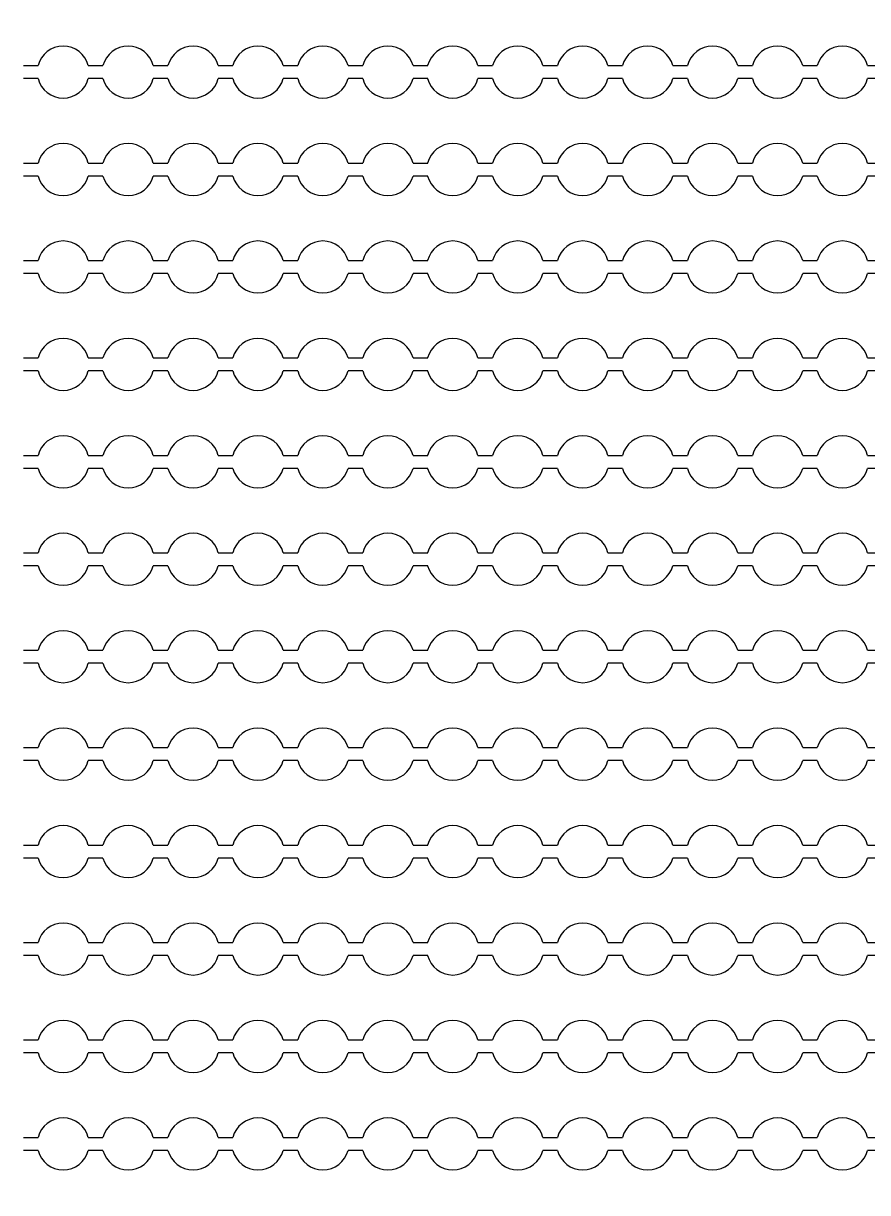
# Model space of a CAD drawing. Extents: x 4056 to 105656, y 4120 to 105720.
# Drawn here: x 33764 to 34414, y 33165 to 34065 of the extents above; entities that cross this region are included whole.
import ezdxf

# ---------------------------------------------------------------- set-up
doc = ezdxf.new("R2010")
doc.units = 13
doc.header["$MEASUREMENT"] = 0
doc.layers.add('Main Layer', color=7, linetype='Continuous', lineweight=0)

msp = doc.modelspace()

# ---------------------------------------------------------------- linework, layer by layer
for p, q in [((33763.87, 34032.98), (33775.14, 34032.98)), ((33813.87, 34032.98), (33825.14, 34032.98)), ((33863.87, 34032.98), (33875.14, 34032.98)), ((33913.87, 34032.98), (33925.14, 34032.98)), ((33963.87, 34032.98), (33975.14, 34032.98)), ((34013.87, 34032.98), (34025.14, 34032.98)), ((34063.87, 34032.98), (34075.14, 34032.98)), ((34113.87, 34032.98), (34125.14, 34032.98)), ((34163.87, 34032.98), (34175.14, 34032.98)), ((34213.87, 34032.98), (34225.14, 34032.98)), ((34263.87, 34032.98), (34275.14, 34032.98)), ((34313.87, 34032.98), (34325.14, 34032.98)), ((34363.87, 34032.98), (34375.14, 34032.98)), ((34413.87, 34032.98), (34425.14, 34032.98)), ((33775.14, 34022.98), (33763.87, 34022.98)), ((33825.14, 34022.98), (33813.87, 34022.98)), ((33875.14, 34022.98), (33863.87, 34022.98)), ((33925.14, 34022.98), (33913.87, 34022.98)), ((33975.14, 34022.98), (33963.87, 34022.98)), ((34025.14, 34022.98), (34013.87, 34022.98)), ((34075.14, 34022.98), (34063.87, 34022.98)), ((34125.14, 34022.98), (34113.87, 34022.98)), ((34175.14, 34022.98), (34163.87, 34022.98)), ((34225.14, 34022.98), (34213.87, 34022.98)), ((34275.14, 34022.98), (34263.87, 34022.98)), ((34325.14, 34022.98), (34313.87, 34022.98)), ((34375.14, 34022.98), (34363.87, 34022.98)), ((34425.14, 34022.98), (34413.87, 34022.98)), ((33763.87, 33957.98), (33775.14, 33957.98)), ((33813.87, 33957.98), (33825.14, 33957.98)), ((33863.87, 33957.98), (33875.14, 33957.98)), ((33913.87, 33957.98), (33925.14, 33957.98)), ((33963.87, 33957.98), (33975.14, 33957.98)), ((34013.87, 33957.98), (34025.14, 33957.98)), ((34063.87, 33957.98), (34075.14, 33957.98)), ((34113.87, 33957.98), (34125.14, 33957.98)), ((34163.87, 33957.98), (34175.14, 33957.98)), ((34213.87, 33957.98), (34225.14, 33957.98)), ((34263.87, 33957.98), (34275.14, 33957.98)), ((34313.87, 33957.98), (34325.14, 33957.98)), ((34363.87, 33957.98), (34375.14, 33957.98)), ((34413.87, 33957.98), (34425.14, 33957.98)), ((33775.14, 33947.98), (33763.87, 33947.98)), ((33825.14, 33947.98), (33813.87, 33947.98)), ((33875.14, 33947.98), (33863.87, 33947.98)), ((33925.14, 33947.98), (33913.87, 33947.98)), ((33975.14, 33947.98), (33963.87, 33947.98)), ((34025.14, 33947.98), (34013.87, 33947.98)), ((34075.14, 33947.98), (34063.87, 33947.98)), ((34125.14, 33947.98), (34113.87, 33947.98)), ((34175.14, 33947.98), (34163.87, 33947.98)), ((34225.14, 33947.98), (34213.87, 33947.98)), ((34275.14, 33947.98), (34263.87, 33947.98)), ((34325.14, 33947.98), (34313.87, 33947.98)), ((34375.14, 33947.98), (34363.87, 33947.98)), ((34425.14, 33947.98), (34413.87, 33947.98)), ((33763.87, 33882.98), (33775.14, 33882.98)), ((33813.87, 33882.98), (33825.14, 33882.98)), ((33863.87, 33882.98), (33875.14, 33882.98)), ((33913.87, 33882.98), (33925.14, 33882.98)), ((33963.87, 33882.98), (33975.14, 33882.98)), ((34013.87, 33882.98), (34025.14, 33882.98)), ((34063.87, 33882.98), (34075.14, 33882.98)), ((34113.87, 33882.98), (34125.14, 33882.98)), ((34163.87, 33882.98), (34175.14, 33882.98)), ((34213.87, 33882.98), (34225.14, 33882.98)), ((34263.87, 33882.98), (34275.14, 33882.98)), ((34313.87, 33882.98), (34325.14, 33882.98)), ((34363.87, 33882.98), (34375.14, 33882.98)), ((34413.87, 33882.98), (34425.14, 33882.98)), ((33775.14, 33872.98), (33763.87, 33872.98)), ((33825.14, 33872.98), (33813.87, 33872.98)), ((33875.14, 33872.98), (33863.87, 33872.98)), ((33925.14, 33872.98), (33913.87, 33872.98)), ((33975.14, 33872.98), (33963.87, 33872.98)), ((34025.14, 33872.98), (34013.87, 33872.98)), ((34075.14, 33872.98), (34063.87, 33872.98)), ((34125.14, 33872.98), (34113.87, 33872.98)), ((34175.14, 33872.98), (34163.87, 33872.98)), ((34225.14, 33872.98), (34213.87, 33872.98)), ((34275.14, 33872.98), (34263.87, 33872.98)), ((34325.14, 33872.98), (34313.87, 33872.98)), ((34375.14, 33872.98), (34363.87, 33872.98)), ((34425.14, 33872.98), (34413.87, 33872.98)), ((33763.87, 33807.98), (33775.14, 33807.98)), ((33813.87, 33807.98), (33825.14, 33807.98)), ((33863.87, 33807.98), (33875.14, 33807.98)), ((33913.87, 33807.98), (33925.14, 33807.98)), ((33963.87, 33807.98), (33975.14, 33807.98)), ((34013.87, 33807.98), (34025.14, 33807.98)), ((34063.87, 33807.98), (34075.14, 33807.98)), ((34113.87, 33807.98), (34125.14, 33807.98)), ((34163.87, 33807.98), (34175.14, 33807.98)), ((34213.87, 33807.98), (34225.14, 33807.98)), ((34263.87, 33807.98), (34275.14, 33807.98)), ((34313.87, 33807.98), (34325.14, 33807.98)), ((34363.87, 33807.98), (34375.14, 33807.98)), ((34413.87, 33807.98), (34425.14, 33807.98)), ((33775.14, 33797.98), (33763.87, 33797.98)), ((33825.14, 33797.98), (33813.87, 33797.98)), ((33875.14, 33797.98), (33863.87, 33797.98)), ((33925.14, 33797.98), (33913.87, 33797.98)), ((33975.14, 33797.98), (33963.87, 33797.98)), ((34025.14, 33797.98), (34013.87, 33797.98)), ((34075.14, 33797.98), (34063.87, 33797.98)), ((34125.14, 33797.98), (34113.87, 33797.98)), ((34175.14, 33797.98), (34163.87, 33797.98)), ((34225.14, 33797.98), (34213.87, 33797.98)), ((34275.14, 33797.98), (34263.87, 33797.98)), ((34325.14, 33797.98), (34313.87, 33797.98)), ((34375.14, 33797.98), (34363.87, 33797.98)), ((34425.14, 33797.98), (34413.87, 33797.98)), ((33763.87, 33732.98), (33775.14, 33732.98)), ((33813.87, 33732.98), (33825.14, 33732.98)), ((33863.87, 33732.98), (33875.14, 33732.98)), ((33913.87, 33732.98), (33925.14, 33732.98)), ((33963.87, 33732.98), (33975.14, 33732.98)), ((34013.87, 33732.98), (34025.14, 33732.98)), ((34063.87, 33732.98), (34075.14, 33732.98)), ((34113.87, 33732.98), (34125.14, 33732.98)), ((34163.87, 33732.98), (34175.14, 33732.98)), ((34213.87, 33732.98), (34225.14, 33732.98)), ((34263.87, 33732.98), (34275.14, 33732.98)), ((34313.87, 33732.98), (34325.14, 33732.98)), ((34363.87, 33732.98), (34375.14, 33732.98)), ((34413.87, 33732.98), (34425.14, 33732.98)), ((33775.14, 33722.98), (33763.87, 33722.98)), ((33825.14, 33722.98), (33813.87, 33722.98)), ((33875.14, 33722.98), (33863.87, 33722.98)), ((33925.14, 33722.98), (33913.87, 33722.98)), ((33975.14, 33722.98), (33963.87, 33722.98)), ((34025.14, 33722.98), (34013.87, 33722.98)), ((34075.14, 33722.98), (34063.87, 33722.98)), ((34125.14, 33722.98), (34113.87, 33722.98)), ((34175.14, 33722.98), (34163.87, 33722.98)), ((34225.14, 33722.98), (34213.87, 33722.98)), ((34275.14, 33722.98), (34263.87, 33722.98)), ((34325.14, 33722.98), (34313.87, 33722.98)), ((34375.14, 33722.98), (34363.87, 33722.98)), ((34425.14, 33722.98), (34413.87, 33722.98)), ((33763.87, 33657.98), (33775.14, 33657.98)), ((33813.87, 33657.98), (33825.14, 33657.98)), ((33863.87, 33657.98), (33875.14, 33657.98)), ((33913.87, 33657.98), (33925.14, 33657.98)), ((33963.87, 33657.98), (33975.14, 33657.98)), ((34013.87, 33657.98), (34025.14, 33657.98)), ((34063.87, 33657.98), (34075.14, 33657.98)), ((34113.87, 33657.98), (34125.14, 33657.98)), ((34163.87, 33657.98), (34175.14, 33657.98)), ((34213.87, 33657.98), (34225.14, 33657.98)), ((34263.87, 33657.98), (34275.14, 33657.98)), ((34313.87, 33657.98), (34325.14, 33657.98)), ((34363.87, 33657.98), (34375.14, 33657.98)), ((34413.87, 33657.98), (34425.14, 33657.98)), ((33775.14, 33647.98), (33763.87, 33647.98)), ((33825.14, 33647.98), (33813.87, 33647.98)), ((33875.14, 33647.98), (33863.87, 33647.98)), ((33925.14, 33647.98), (33913.87, 33647.98)), ((33975.14, 33647.98), (33963.87, 33647.98)), ((34025.14, 33647.98), (34013.87, 33647.98)), ((34075.14, 33647.98), (34063.87, 33647.98)), ((34125.14, 33647.98), (34113.87, 33647.98)), ((34175.14, 33647.98), (34163.87, 33647.98)), ((34225.14, 33647.98), (34213.87, 33647.98)), ((34275.14, 33647.98), (34263.87, 33647.98)), ((34325.14, 33647.98), (34313.87, 33647.98)), ((34375.14, 33647.98), (34363.87, 33647.98)), ((34425.14, 33647.98), (34413.87, 33647.98)), ((33763.87, 33582.98), (33775.14, 33582.98)), ((33813.87, 33582.98), (33825.14, 33582.98)), ((33863.87, 33582.98), (33875.14, 33582.98)), ((33913.87, 33582.98), (33925.14, 33582.98)), ((33963.87, 33582.98), (33975.14, 33582.98)), ((34013.87, 33582.98), (34025.14, 33582.98)), ((34063.87, 33582.98), (34075.14, 33582.98)), ((34113.87, 33582.98), (34125.14, 33582.98)), ((34163.87, 33582.98), (34175.14, 33582.98)), ((34213.87, 33582.98), (34225.14, 33582.98)), ((34263.87, 33582.98), (34275.14, 33582.98)), ((34313.87, 33582.98), (34325.14, 33582.98)), ((34363.87, 33582.98), (34375.14, 33582.98)), ((34413.87, 33582.98), (34425.14, 33582.98)), ((33775.14, 33572.98), (33763.87, 33572.98)), ((33825.14, 33572.98), (33813.87, 33572.98)), ((33875.14, 33572.98), (33863.87, 33572.98)), ((33925.14, 33572.98), (33913.87, 33572.98)), ((33975.14, 33572.98), (33963.87, 33572.98)), ((34025.14, 33572.98), (34013.87, 33572.98)), ((34075.14, 33572.98), (34063.87, 33572.98)), ((34125.14, 33572.98), (34113.87, 33572.98)), ((34175.14, 33572.98), (34163.87, 33572.98)), ((34225.14, 33572.98), (34213.87, 33572.98)), ((34275.14, 33572.98), (34263.87, 33572.98)), ((34325.14, 33572.98), (34313.87, 33572.98)), ((34375.14, 33572.98), (34363.87, 33572.98)), ((34425.14, 33572.98), (34413.87, 33572.98)), ((33763.87, 33507.98), (33775.14, 33507.98)), ((33813.87, 33507.98), (33825.14, 33507.98)), ((33863.87, 33507.98), (33875.14, 33507.98)), ((33913.87, 33507.98), (33925.14, 33507.98)), ((33963.87, 33507.98), (33975.14, 33507.98)), ((34013.87, 33507.98), (34025.14, 33507.98)), ((34063.87, 33507.98), (34075.14, 33507.98)), ((34113.87, 33507.98), (34125.14, 33507.98)), ((34163.87, 33507.98), (34175.14, 33507.98)), ((34213.87, 33507.98), (34225.14, 33507.98)), ((34263.87, 33507.98), (34275.14, 33507.98)), ((34313.87, 33507.98), (34325.14, 33507.98)), ((34363.87, 33507.98), (34375.14, 33507.98)), ((34413.87, 33507.98), (34425.14, 33507.98)), ((33775.14, 33497.98), (33763.87, 33497.98)), ((33825.14, 33497.98), (33813.87, 33497.98)), ((33875.14, 33497.98), (33863.87, 33497.98)), ((33925.14, 33497.98), (33913.87, 33497.98)), ((33975.14, 33497.98), (33963.87, 33497.98)), ((34025.14, 33497.98), (34013.87, 33497.98)), ((34075.14, 33497.98), (34063.87, 33497.98)), ((34125.14, 33497.98), (34113.87, 33497.98)), ((34175.14, 33497.98), (34163.87, 33497.98)), ((34225.14, 33497.98), (34213.87, 33497.98)), ((34275.14, 33497.98), (34263.87, 33497.98)), ((34325.14, 33497.98), (34313.87, 33497.98)), ((34375.14, 33497.98), (34363.87, 33497.98)), ((34425.14, 33497.98), (34413.87, 33497.98)), ((33763.87, 33432.98), (33775.14, 33432.98)), ((33813.87, 33432.98), (33825.14, 33432.98)), ((33863.87, 33432.98), (33875.14, 33432.98)), ((33913.87, 33432.98), (33925.14, 33432.98)), ((33963.87, 33432.98), (33975.14, 33432.98)), ((34013.87, 33432.98), (34025.14, 33432.98)), ((34063.87, 33432.98), (34075.14, 33432.98)), ((34113.87, 33432.98), (34125.14, 33432.98)), ((34163.87, 33432.98), (34175.14, 33432.98)), ((34213.87, 33432.98), (34225.14, 33432.98)), ((34263.87, 33432.98), (34275.14, 33432.98)), ((34313.87, 33432.98), (34325.14, 33432.98)), ((34363.87, 33432.98), (34375.14, 33432.98)), ((34413.87, 33432.98), (34425.14, 33432.98)), ((33775.14, 33422.98), (33763.87, 33422.98)), ((33825.14, 33422.98), (33813.87, 33422.98)), ((33875.14, 33422.98), (33863.87, 33422.98)), ((33925.14, 33422.98), (33913.87, 33422.98)), ((33975.14, 33422.98), (33963.87, 33422.98)), ((34025.14, 33422.98), (34013.87, 33422.98)), ((34075.14, 33422.98), (34063.87, 33422.98)), ((34125.14, 33422.98), (34113.87, 33422.98)), ((34175.14, 33422.98), (34163.87, 33422.98)), ((34225.14, 33422.98), (34213.87, 33422.98)), ((34275.14, 33422.98), (34263.87, 33422.98)), ((34325.14, 33422.98), (34313.87, 33422.98)), ((34375.14, 33422.98), (34363.87, 33422.98)), ((34425.14, 33422.98), (34413.87, 33422.98)), ((33763.87, 33357.98), (33775.14, 33357.98)), ((33813.87, 33357.98), (33825.14, 33357.98)), ((33863.87, 33357.98), (33875.14, 33357.98)), ((33913.87, 33357.98), (33925.14, 33357.98)), ((33963.87, 33357.98), (33975.14, 33357.98)), ((34013.87, 33357.98), (34025.14, 33357.98)), ((34063.87, 33357.98), (34075.14, 33357.98)), ((34113.87, 33357.98), (34125.14, 33357.98)), ((34163.87, 33357.98), (34175.14, 33357.98)), ((34213.87, 33357.98), (34225.14, 33357.98)), ((34263.87, 33357.98), (34275.14, 33357.98)), ((34313.87, 33357.98), (34325.14, 33357.98)), ((34363.87, 33357.98), (34375.14, 33357.98)), ((34413.87, 33357.98), (34425.14, 33357.98)), ((33775.14, 33347.98), (33763.87, 33347.98)), ((33825.14, 33347.98), (33813.87, 33347.98)), ((33875.14, 33347.98), (33863.87, 33347.98)), ((33925.14, 33347.98), (33913.87, 33347.98)), ((33975.14, 33347.98), (33963.87, 33347.98)), ((34025.14, 33347.98), (34013.87, 33347.98)), ((34075.14, 33347.98), (34063.87, 33347.98)), ((34125.14, 33347.98), (34113.87, 33347.98)), ((34175.14, 33347.98), (34163.87, 33347.98)), ((34225.14, 33347.98), (34213.87, 33347.98)), ((34275.14, 33347.98), (34263.87, 33347.98)), ((34325.14, 33347.98), (34313.87, 33347.98)), ((34375.14, 33347.98), (34363.87, 33347.98)), ((34425.14, 33347.98), (34413.87, 33347.98)), ((33763.87, 33282.98), (33775.14, 33282.98)), ((33813.87, 33282.98), (33825.14, 33282.98)), ((33863.87, 33282.98), (33875.14, 33282.98)), ((33913.87, 33282.98), (33925.14, 33282.98)), ((33963.87, 33282.98), (33975.14, 33282.98)), ((34013.87, 33282.98), (34025.14, 33282.98)), ((34063.87, 33282.98), (34075.14, 33282.98)), ((34113.87, 33282.98), (34125.14, 33282.98)), ((34163.87, 33282.98), (34175.14, 33282.98)), ((34213.87, 33282.98), (34225.14, 33282.98)), ((34263.87, 33282.98), (34275.14, 33282.98)), ((34313.87, 33282.98), (34325.14, 33282.98)), ((34363.87, 33282.98), (34375.14, 33282.98)), ((34413.87, 33282.98), (34425.14, 33282.98)), ((33775.14, 33272.98), (33763.87, 33272.98)), ((33825.14, 33272.98), (33813.87, 33272.98)), ((33875.14, 33272.98), (33863.87, 33272.98)), ((33925.14, 33272.98), (33913.87, 33272.98)), ((33975.14, 33272.98), (33963.87, 33272.98)), ((34025.14, 33272.98), (34013.87, 33272.98)), ((34075.14, 33272.98), (34063.87, 33272.98)), ((34125.14, 33272.98), (34113.87, 33272.98)), ((34175.14, 33272.98), (34163.87, 33272.98)), ((34225.14, 33272.98), (34213.87, 33272.98)), ((34275.14, 33272.98), (34263.87, 33272.98)), ((34325.14, 33272.98), (34313.87, 33272.98)), ((34375.14, 33272.98), (34363.87, 33272.98)), ((34425.14, 33272.98), (34413.87, 33272.98)), ((33763.87, 33207.98), (33775.14, 33207.98)), ((33813.87, 33207.98), (33825.14, 33207.98)), ((33863.87, 33207.98), (33875.14, 33207.98)), ((33913.87, 33207.98), (33925.14, 33207.98)), ((33963.87, 33207.98), (33975.14, 33207.98)), ((34013.87, 33207.98), (34025.14, 33207.98)), ((34063.87, 33207.98), (34075.14, 33207.98)), ((34113.87, 33207.98), (34125.14, 33207.98)), ((34163.87, 33207.98), (34175.14, 33207.98)), ((34213.87, 33207.98), (34225.14, 33207.98)), ((34263.87, 33207.98), (34275.14, 33207.98)), ((34313.87, 33207.98), (34325.14, 33207.98)), ((34363.87, 33207.98), (34375.14, 33207.98)), ((34413.87, 33207.98), (34425.14, 33207.98)), ((33775.14, 33197.98), (33763.87, 33197.98)), ((33825.14, 33197.98), (33813.87, 33197.98)), ((33875.14, 33197.98), (33863.87, 33197.98)), ((33925.14, 33197.98), (33913.87, 33197.98)), ((33975.14, 33197.98), (33963.87, 33197.98)), ((34025.14, 33197.98), (34013.87, 33197.98)), ((34075.14, 33197.98), (34063.87, 33197.98)), ((34125.14, 33197.98), (34113.87, 33197.98)), ((34175.14, 33197.98), (34163.87, 33197.98)), ((34225.14, 33197.98), (34213.87, 33197.98)), ((34275.14, 33197.98), (34263.87, 33197.98)), ((34325.14, 33197.98), (34313.87, 33197.98)), ((34375.14, 33197.98), (34363.87, 33197.98)), ((34425.14, 33197.98), (34413.87, 33197.98))]:
    msp.add_line(p, q)
for centre, start, end in [((33794.5, 34027.98), 14.47751, 165.52249), ((33844.5, 34027.98), 14.47751, 165.52249), ((33894.5, 34027.98), 14.47751, 165.52249), ((33944.5, 34027.98), 14.47751, 165.52249), ((33994.5, 34027.98), 14.47751, 165.52249), ((34044.5, 34027.98), 14.47751, 165.52249), ((34094.5, 34027.98), 14.47751, 165.52249), ((34144.5, 34027.98), 14.47751, 165.52249), ((34194.5, 34027.98), 14.47751, 165.52249), ((34244.5, 34027.98), 14.47751, 165.52249), ((34294.5, 34027.98), 14.47751, 165.52249), ((34344.5, 34027.98), 14.47751, 165.52249), ((34394.5, 34027.98), 14.47751, 165.52249), ((33794.5, 34027.98), 194.47751, 345.52249), ((33844.5, 34027.98), 194.47751, 345.52249), ((33894.5, 34027.98), 194.47751, 345.52249), ((33944.5, 34027.98), 194.47751, 345.52249), ((33994.5, 34027.98), 194.47751, 345.52249), ((34044.5, 34027.98), 194.47751, 345.52249), ((34094.5, 34027.98), 194.47751, 345.52249), ((34144.5, 34027.98), 194.47751, 345.52249), ((34194.5, 34027.98), 194.47751, 345.52249), ((34244.5, 34027.98), 194.47751, 345.52249), ((34294.5, 34027.98), 194.47751, 345.52249), ((34344.5, 34027.98), 194.47751, 345.52249), ((34394.5, 34027.98), 194.47751, 345.52249), ((33794.5, 33952.98), 14.47751, 165.52249), ((33844.5, 33952.98), 14.47751, 165.52249), ((33894.5, 33952.98), 14.47751, 165.52249), ((33944.5, 33952.98), 14.47751, 165.52249), ((33994.5, 33952.98), 14.47751, 165.52249), ((34044.5, 33952.98), 14.47751, 165.52249), ((34094.5, 33952.98), 14.47751, 165.52249), ((34144.5, 33952.98), 14.47751, 165.52249), ((34194.5, 33952.98), 14.47751, 165.52249), ((34244.5, 33952.98), 14.47751, 165.52249), ((34294.5, 33952.98), 14.47751, 165.52249), ((34344.5, 33952.98), 14.47751, 165.52249), ((34394.5, 33952.98), 14.47751, 165.52249), ((33794.5, 33952.98), 194.47751, 345.52249), ((33844.5, 33952.98), 194.47751, 345.52249), ((33894.5, 33952.98), 194.47751, 345.52249), ((33944.5, 33952.98), 194.47751, 345.52249), ((33994.5, 33952.98), 194.47751, 345.52249), ((34044.5, 33952.98), 194.47751, 345.52249), ((34094.5, 33952.98), 194.47751, 345.52249), ((34144.5, 33952.98), 194.47751, 345.52249), ((34194.5, 33952.98), 194.47751, 345.52249), ((34244.5, 33952.98), 194.47751, 345.52249), ((34294.5, 33952.98), 194.47751, 345.52249), ((34344.5, 33952.98), 194.47751, 345.52249), ((34394.5, 33952.98), 194.47751, 345.52249), ((33794.5, 33877.98), 14.47751, 165.52249), ((33844.5, 33877.98), 14.47751, 165.52249), ((33894.5, 33877.98), 14.47751, 165.52249), ((33944.5, 33877.98), 14.47751, 165.52249), ((33994.5, 33877.98), 14.47751, 165.52249), ((34044.5, 33877.98), 14.47751, 165.52249), ((34094.5, 33877.98), 14.47751, 165.52249), ((34144.5, 33877.98), 14.47751, 165.52249), ((34194.5, 33877.98), 14.47751, 165.52249), ((34244.5, 33877.98), 14.47751, 165.52249), ((34294.5, 33877.98), 14.47751, 165.52249), ((34344.5, 33877.98), 14.47751, 165.52249), ((34394.5, 33877.98), 14.47751, 165.52249), ((33794.5, 33877.98), 194.47751, 345.52249), ((33844.5, 33877.98), 194.47751, 345.52249), ((33894.5, 33877.98), 194.47751, 345.52249), ((33944.5, 33877.98), 194.47751, 345.52249), ((33994.5, 33877.98), 194.47751, 345.52249), ((34044.5, 33877.98), 194.47751, 345.52249), ((34094.5, 33877.98), 194.47751, 345.52249), ((34144.5, 33877.98), 194.47751, 345.52249), ((34194.5, 33877.98), 194.47751, 345.52249), ((34244.5, 33877.98), 194.47751, 345.52249), ((34294.5, 33877.98), 194.47751, 345.52249), ((34344.5, 33877.98), 194.47751, 345.52249), ((34394.5, 33877.98), 194.47751, 345.52249), ((33794.5, 33802.98), 14.47751, 165.52249), ((33844.5, 33802.98), 14.47751, 165.52249), ((33894.5, 33802.98), 14.47751, 165.52249), ((33944.5, 33802.98), 14.47751, 165.52249), ((33994.5, 33802.98), 14.47751, 165.52249), ((34044.5, 33802.98), 14.47751, 165.52249), ((34094.5, 33802.98), 14.47751, 165.52249), ((34144.5, 33802.98), 14.47751, 165.52249), ((34194.5, 33802.98), 14.47751, 165.52249), ((34244.5, 33802.98), 14.47751, 165.52249), ((34294.5, 33802.98), 14.47751, 165.52249), ((34344.5, 33802.98), 14.47751, 165.52249), ((34394.5, 33802.98), 14.47751, 165.52249), ((33794.5, 33802.98), 194.47751, 345.52249), ((33844.5, 33802.98), 194.47751, 345.52249), ((33894.5, 33802.98), 194.47751, 345.52249), ((33944.5, 33802.98), 194.47751, 345.52249), ((33994.5, 33802.98), 194.47751, 345.52249), ((34044.5, 33802.98), 194.47751, 345.52249), ((34094.5, 33802.98), 194.47751, 345.52249), ((34144.5, 33802.98), 194.47751, 345.52249), ((34194.5, 33802.98), 194.47751, 345.52249), ((34244.5, 33802.98), 194.47751, 345.52249), ((34294.5, 33802.98), 194.47751, 345.52249), ((34344.5, 33802.98), 194.47751, 345.52249), ((34394.5, 33802.98), 194.47751, 345.52249), ((33794.5, 33727.98), 14.47751, 165.52249), ((33844.5, 33727.98), 14.47751, 165.52249), ((33894.5, 33727.98), 14.47751, 165.52249), ((33944.5, 33727.98), 14.47751, 165.52249), ((33994.5, 33727.98), 14.47751, 165.52249), ((34044.5, 33727.98), 14.47751, 165.52249), ((34094.5, 33727.98), 14.47751, 165.52249), ((34144.5, 33727.98), 14.47751, 165.52249), ((34194.5, 33727.98), 14.47751, 165.52249), ((34244.5, 33727.98), 14.47751, 165.52249), ((34294.5, 33727.98), 14.47751, 165.52249), ((34344.5, 33727.98), 14.47751, 165.52249), ((34394.5, 33727.98), 14.47751, 165.52249), ((33794.5, 33727.98), 194.47751, 345.52249), ((33844.5, 33727.98), 194.47751, 345.52249), ((33894.5, 33727.98), 194.47751, 345.52249), ((33944.5, 33727.98), 194.47751, 345.52249), ((33994.5, 33727.98), 194.47751, 345.52249), ((34044.5, 33727.98), 194.47751, 345.52249), ((34094.5, 33727.98), 194.47751, 345.52249), ((34144.5, 33727.98), 194.47751, 345.52249), ((34194.5, 33727.98), 194.47751, 345.52249), ((34244.5, 33727.98), 194.47751, 345.52249), ((34294.5, 33727.98), 194.47751, 345.52249), ((34344.5, 33727.98), 194.47751, 345.52249), ((34394.5, 33727.98), 194.47751, 345.52249), ((33794.5, 33652.98), 14.47751, 165.52249), ((33844.5, 33652.98), 14.47751, 165.52249), ((33894.5, 33652.98), 14.47751, 165.52249), ((33944.5, 33652.98), 14.47751, 165.52249), ((33994.5, 33652.98), 14.47751, 165.52249), ((34044.5, 33652.98), 14.47751, 165.52249), ((34094.5, 33652.98), 14.47751, 165.52249), ((34144.5, 33652.98), 14.47751, 165.52249), ((34194.5, 33652.98), 14.47751, 165.52249), ((34244.5, 33652.98), 14.47751, 165.52249), ((34294.5, 33652.98), 14.47751, 165.52249), ((34344.5, 33652.98), 14.47751, 165.52249), ((34394.5, 33652.98), 14.47751, 165.52249), ((33794.5, 33652.98), 194.47751, 345.52249), ((33844.5, 33652.98), 194.47751, 345.52249), ((33894.5, 33652.98), 194.47751, 345.52249), ((33944.5, 33652.98), 194.47751, 345.52249), ((33994.5, 33652.98), 194.47751, 345.52249), ((34044.5, 33652.98), 194.47751, 345.52249), ((34094.5, 33652.98), 194.47751, 345.52249), ((34144.5, 33652.98), 194.47751, 345.52249), ((34194.5, 33652.98), 194.47751, 345.52249), ((34244.5, 33652.98), 194.47751, 345.52249), ((34294.5, 33652.98), 194.47751, 345.52249), ((34344.5, 33652.98), 194.47751, 345.52249), ((34394.5, 33652.98), 194.47751, 345.52249), ((33794.5, 33577.98), 14.47751, 165.52249), ((33844.5, 33577.98), 14.47751, 165.52249), ((33894.5, 33577.98), 14.47751, 165.52249), ((33944.5, 33577.98), 14.47751, 165.52249), ((33994.5, 33577.98), 14.47751, 165.52249), ((34044.5, 33577.98), 14.47751, 165.52249), ((34094.5, 33577.98), 14.47751, 165.52249), ((34144.5, 33577.98), 14.47751, 165.52249), ((34194.5, 33577.98), 14.47751, 165.52249), ((34244.5, 33577.98), 14.47751, 165.52249), ((34294.5, 33577.98), 14.47751, 165.52249), ((34344.5, 33577.98), 14.47751, 165.52249), ((34394.5, 33577.98), 14.47751, 165.52249), ((33794.5, 33577.98), 194.47751, 345.52249), ((33844.5, 33577.98), 194.47751, 345.52249), ((33894.5, 33577.98), 194.47751, 345.52249), ((33944.5, 33577.98), 194.47751, 345.52249), ((33994.5, 33577.98), 194.47751, 345.52249), ((34044.5, 33577.98), 194.47751, 345.52249), ((34094.5, 33577.98), 194.47751, 345.52249), ((34144.5, 33577.98), 194.47751, 345.52249), ((34194.5, 33577.98), 194.47751, 345.52249), ((34244.5, 33577.98), 194.47751, 345.52249), ((34294.5, 33577.98), 194.47751, 345.52249), ((34344.5, 33577.98), 194.47751, 345.52249), ((34394.5, 33577.98), 194.47751, 345.52249), ((33794.5, 33502.98), 14.47751, 165.52249), ((33844.5, 33502.98), 14.47751, 165.52249), ((33894.5, 33502.98), 14.47751, 165.52249), ((33944.5, 33502.98), 14.47751, 165.52249), ((33994.5, 33502.98), 14.47751, 165.52249), ((34044.5, 33502.98), 14.47751, 165.52249), ((34094.5, 33502.98), 14.47751, 165.52249), ((34144.5, 33502.98), 14.47751, 165.52249), ((34194.5, 33502.98), 14.47751, 165.52249), ((34244.5, 33502.98), 14.47751, 165.52249), ((34294.5, 33502.98), 14.47751, 165.52249), ((34344.5, 33502.98), 14.47751, 165.52249), ((34394.5, 33502.98), 14.47751, 165.52249), ((33794.5, 33502.98), 194.47751, 345.52249), ((33844.5, 33502.98), 194.47751, 345.52249), ((33894.5, 33502.98), 194.47751, 345.52249), ((33944.5, 33502.98), 194.47751, 345.52249), ((33994.5, 33502.98), 194.47751, 345.52249), ((34044.5, 33502.98), 194.47751, 345.52249), ((34094.5, 33502.98), 194.47751, 345.52249), ((34144.5, 33502.98), 194.47751, 345.52249), ((34194.5, 33502.98), 194.47751, 345.52249), ((34244.5, 33502.98), 194.47751, 345.52249), ((34294.5, 33502.98), 194.47751, 345.52249), ((34344.5, 33502.98), 194.47751, 345.52249), ((34394.5, 33502.98), 194.47751, 345.52249), ((33794.5, 33427.98), 14.47751, 165.52249), ((33844.5, 33427.98), 14.47751, 165.52249), ((33894.5, 33427.98), 14.47751, 165.52249), ((33944.5, 33427.98), 14.47751, 165.52249), ((33994.5, 33427.98), 14.47751, 165.52249), ((34044.5, 33427.98), 14.47751, 165.52249), ((34094.5, 33427.98), 14.47751, 165.52249), ((34144.5, 33427.98), 14.47751, 165.52249), ((34194.5, 33427.98), 14.47751, 165.52249), ((34244.5, 33427.98), 14.47751, 165.52249), ((34294.5, 33427.98), 14.47751, 165.52249), ((34344.5, 33427.98), 14.47751, 165.52249), ((34394.5, 33427.98), 14.47751, 165.52249), ((33794.5, 33427.98), 194.47751, 345.52249), ((33844.5, 33427.98), 194.47751, 345.52249), ((33894.5, 33427.98), 194.47751, 345.52249), ((33944.5, 33427.98), 194.47751, 345.52249), ((33994.5, 33427.98), 194.47751, 345.52249), ((34044.5, 33427.98), 194.47751, 345.52249), ((34094.5, 33427.98), 194.47751, 345.52249), ((34144.5, 33427.98), 194.47751, 345.52249), ((34194.5, 33427.98), 194.47751, 345.52249), ((34244.5, 33427.98), 194.47751, 345.52249), ((34294.5, 33427.98), 194.47751, 345.52249), ((34344.5, 33427.98), 194.47751, 345.52249), ((34394.5, 33427.98), 194.47751, 345.52249), ((33794.5, 33352.98), 14.47751, 165.52249), ((33844.5, 33352.98), 14.47751, 165.52249), ((33894.5, 33352.98), 14.47751, 165.52249), ((33944.5, 33352.98), 14.47751, 165.52249), ((33994.5, 33352.98), 14.47751, 165.52249), ((34044.5, 33352.98), 14.47751, 165.52249), ((34094.5, 33352.98), 14.47751, 165.52249), ((34144.5, 33352.98), 14.47751, 165.52249), ((34194.5, 33352.98), 14.47751, 165.52249), ((34244.5, 33352.98), 14.47751, 165.52249), ((34294.5, 33352.98), 14.47751, 165.52249), ((34344.5, 33352.98), 14.47751, 165.52249), ((34394.5, 33352.98), 14.47751, 165.52249), ((33794.5, 33352.98), 194.47751, 345.52249), ((33844.5, 33352.98), 194.47751, 345.52249), ((33894.5, 33352.98), 194.47751, 345.52249), ((33944.5, 33352.98), 194.47751, 345.52249), ((33994.5, 33352.98), 194.47751, 345.52249), ((34044.5, 33352.98), 194.47751, 345.52249), ((34094.5, 33352.98), 194.47751, 345.52249), ((34144.5, 33352.98), 194.47751, 345.52249), ((34194.5, 33352.98), 194.47751, 345.52249), ((34244.5, 33352.98), 194.47751, 345.52249), ((34294.5, 33352.98), 194.47751, 345.52249), ((34344.5, 33352.98), 194.47751, 345.52249), ((34394.5, 33352.98), 194.47751, 345.52249), ((33794.5, 33277.98), 14.47751, 165.52249), ((33844.5, 33277.98), 14.47751, 165.52249), ((33894.5, 33277.98), 14.47751, 165.52249), ((33944.5, 33277.98), 14.47751, 165.52249), ((33994.5, 33277.98), 14.47751, 165.52249), ((34044.5, 33277.98), 14.47751, 165.52249), ((34094.5, 33277.98), 14.47751, 165.52249), ((34144.5, 33277.98), 14.47751, 165.52249), ((34194.5, 33277.98), 14.47751, 165.52249), ((34244.5, 33277.98), 14.47751, 165.52249), ((34294.5, 33277.98), 14.47751, 165.52249), ((34344.5, 33277.98), 14.47751, 165.52249), ((34394.5, 33277.98), 14.47751, 165.52249), ((33794.5, 33277.98), 194.47751, 345.52249), ((33844.5, 33277.98), 194.47751, 345.52249), ((33894.5, 33277.98), 194.47751, 345.52249), ((33944.5, 33277.98), 194.47751, 345.52249), ((33994.5, 33277.98), 194.47751, 345.52249), ((34044.5, 33277.98), 194.47751, 345.52249), ((34094.5, 33277.98), 194.47751, 345.52249), ((34144.5, 33277.98), 194.47751, 345.52249), ((34194.5, 33277.98), 194.47751, 345.52249), ((34244.5, 33277.98), 194.47751, 345.52249), ((34294.5, 33277.98), 194.47751, 345.52249), ((34344.5, 33277.98), 194.47751, 345.52249), ((34394.5, 33277.98), 194.47751, 345.52249), ((33794.5, 33202.98), 14.47751, 165.52249), ((33844.5, 33202.98), 14.47751, 165.52249), ((33894.5, 33202.98), 14.47751, 165.52249), ((33944.5, 33202.98), 14.47751, 165.52249), ((33994.5, 33202.98), 14.47751, 165.52249), ((34044.5, 33202.98), 14.47751, 165.52249), ((34094.5, 33202.98), 14.47751, 165.52249), ((34144.5, 33202.98), 14.47751, 165.52249), ((34194.5, 33202.98), 14.47751, 165.52249), ((34244.5, 33202.98), 14.47751, 165.52249), ((34294.5, 33202.98), 14.47751, 165.52249), ((34344.5, 33202.98), 14.47751, 165.52249), ((34394.5, 33202.98), 14.47751, 165.52249), ((33794.5, 33202.98), 194.47751, 345.52249), ((33844.5, 33202.98), 194.47751, 345.52249), ((33894.5, 33202.98), 194.47751, 345.52249), ((33944.5, 33202.98), 194.47751, 345.52249), ((33994.5, 33202.98), 194.47751, 345.52249), ((34044.5, 33202.98), 194.47751, 345.52249), ((34094.5, 33202.98), 194.47751, 345.52249), ((34144.5, 33202.98), 194.47751, 345.52249), ((34194.5, 33202.98), 194.47751, 345.52249), ((34244.5, 33202.98), 194.47751, 345.52249), ((34294.5, 33202.98), 194.47751, 345.52249), ((34344.5, 33202.98), 194.47751, 345.52249), ((34394.5, 33202.98), 194.47751, 345.52249)]:
    msp.add_arc(centre, 20, start, end)
at = {"layer": 'Main Layer'}
msp.add_circle((54856, 54920.5), 50800, dxfattribs=at)

doc.saveas('drawing.dxf')
